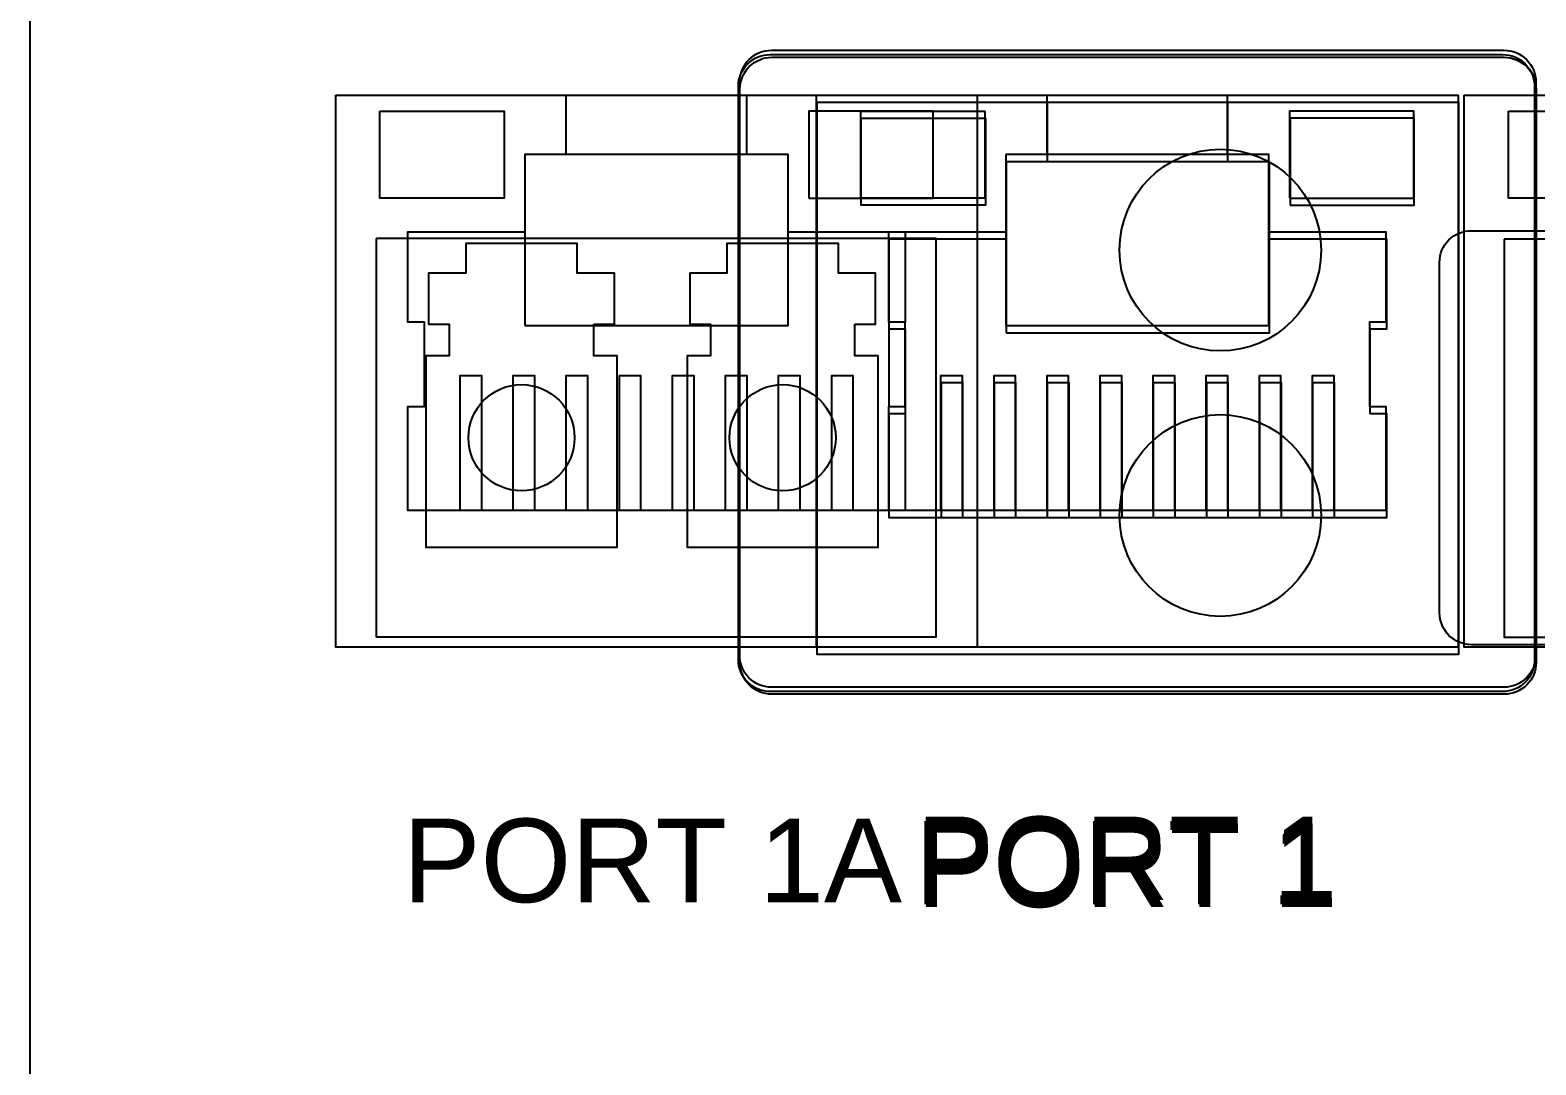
# Model space of a CAD drawing. Extents: x 1 to 47, y 1 to 35.
# Drawn here: x 39.389 to 40.807, y 14.245 to 15.219 of the extents above; entities that cross this region are included whole.
import ezdxf

# ---------------------------------------------------------------- set-up
doc = ezdxf.new("R2010")
doc.units = 0
doc.header["$MEASUREMENT"] = 0
for name, color, linetype in [('10_00______DWG_', 7, 'CONTINUOUS'), ('3_01__A-__NO_ETH__EIA-232_', 7, 'CONTINUOUS'), ('3_02__B-__NO_ETH__EIA-485_', 7, 'CONTINUOUS'), ('3_03__C-___1__10-100BASE-T', 7, 'CONTINUOUS'), ('3_04__D-___1__10-100BASE-T', 7, 'CONTINUOUS'), ('3_05__E-___1__100BASEFX_MM', 7, 'CONTINUOUS'), ('3_06__F-___2__10-100BASE-T', 7, 'CONTINUOUS'), ('3_07__G-___2__100BASE-FX_M', 7, 'CONTINUOUS'), ('3_08__0-__NO_ETH__EIA-232_', 7, 'CONTINUOUS'), ('3_09__1-__NO_ETH__EIA-485_', 7, 'CONTINUOUS'), ('3_10__2-___1__10-100BASE-T', 7, 'CONTINUOUS'), ('3_11__3-___1__10-100BASE-T', 7, 'CONTINUOUS'), ('3_12__4-___1__100BASEFX_MM', 7, 'CONTINUOUS'), ('3_13__6-___2__10-100BASE-T', 7, 'CONTINUOUS'), ('3_14__8-___2__100BASE-FX_M', 7, 'CONTINUOUS')]:
    doc.layers.add(name, color=color, linetype=linetype)
doc.styles.add('ARIAL', font='arial.ttf')

msp = doc.modelspace()

# ---------------------------------------------------------------- linework, layer by layer
at = {"layer": '10_00______DWG_'}
msp.add_lwpolyline([(39.7527, 17.0629), (44.4181, 17.0629, -0.414214), (44.4968, 16.9841), (44.4968, 16.8956, 0.414214), (44.6149, 16.7775), (44.7035, 16.7775, -0.414214), (44.7822, 16.6987), (44.7822, 10.1436, -0.414214), (44.7035, 10.0649), (44.6149, 10.0649, 0.414214), (44.4968, 9.9467), (44.4968, 9.8582, -0.414214), (44.4181, 9.7794), (39.7527, 9.7794, -0.414214), (39.674, 9.8582), (39.674, 9.9467, 0.414214), (39.5558, 10.0649), (39.4673, 10.0649, -0.414214), (39.3885, 10.1436), (39.3885, 16.6987, -0.414214), (39.4673, 16.7775), (39.5558, 16.7775, 0.414214), (39.674, 16.8956), (39.674, 16.9841, -0.414214)], format="xyb", close=True, dxfattribs=at)
at = {"layer": '3_01__A-__NO_ETH__EIA-232_'}
msp.add_lwpolyline([(40.087, 15.2005), (40.7768, 15.2005, -0.414214), (40.8069, 15.1704), (40.8069, 14.6305, -0.414214), (40.7769, 14.6005), (40.0869, 14.6005, -0.414214), (40.0569, 14.6305), (40.0569, 15.1705, -0.415331)], format="xyb", close=True, dxfattribs=at)
at = {"layer": '3_02__B-__NO_ETH__EIA-485_'}
msp.add_lwpolyline([(40.0873, 15.1938), (40.7771, 15.1938, -0.414214), (40.8072, 15.1637), (40.8072, 14.6238, -0.414214), (40.7772, 14.5938), (40.0872, 14.5938, -0.414214), (40.0572, 14.6238), (40.0572, 15.1638, -0.415331)], format="xyb", close=True, dxfattribs=at)
at = {"layer": '3_03__C-___1__10-100BASE-T'}
for points in [[(40.1294, 15.1581), (40.7336, 15.1581), (40.7336, 14.6381), (40.1294, 14.6381)], [(40.171, 15.1431), (40.288, 15.1431), (40.288, 15.0611), (40.171, 15.0611)], [(40.575, 15.0611), (40.692, 15.0611), (40.692, 15.1431), (40.575, 15.1431)], [(40.3075, 14.9411), (40.5555, 14.9411), (40.5555, 15.1021), (40.3075, 15.1021)]]:
    msp.add_lwpolyline(points, close=True, dxfattribs=at)
for points in [[(40.3465, 15.1021), (40.3465, 15.1581)], [(40.5165, 15.1021), (40.5165, 15.1581)], [(40.3075, 15.0291), (40.197, 15.0291), (40.197, 14.9446), (40.2125, 14.9446), (40.2125, 14.8646), (40.197, 14.8646), (40.197, 14.7671), (40.666, 14.7671), (40.666, 14.8646), (40.6505, 14.8646), (40.6505, 14.9446), (40.666, 14.9446), (40.666, 15.0291), (40.5555, 15.0291)], [(40.2465, 14.7671), (40.2465, 14.8941), (40.2665, 14.8941), (40.2665, 14.7671)], [(40.2965, 14.7671), (40.2965, 14.8941), (40.3165, 14.8941), (40.3165, 14.7671)], [(40.3465, 14.7671), (40.3465, 14.8941), (40.3665, 14.8941), (40.3665, 14.7671)], [(40.3965, 14.7671), (40.3965, 14.8941), (40.4165, 14.8941), (40.4165, 14.7671)], [(40.4465, 14.7671), (40.4465, 14.8941), (40.4665, 14.8941), (40.4665, 14.7671)], [(40.4965, 14.7671), (40.4965, 14.8941), (40.5165, 14.8941), (40.5165, 14.7671)], [(40.5465, 14.7671), (40.5465, 14.8941), (40.5665, 14.8941), (40.5665, 14.7671)], [(40.5965, 14.7671), (40.5965, 14.8941), (40.6165, 14.8941), (40.6165, 14.7671)]]:
    msp.add_lwpolyline(points, dxfattribs=at)
at = {"layer": '3_04__D-___1__10-100BASE-T'}
for points in [[(40.1298, 15.1514), (40.734, 15.1514), (40.734, 14.6314), (40.1298, 14.6314)], [(40.1714, 15.1364), (40.2884, 15.1364), (40.2884, 15.0544), (40.1714, 15.0544)], [(40.5754, 15.0544), (40.6924, 15.0544), (40.6924, 15.1364), (40.5754, 15.1364)], [(40.3079, 14.9344), (40.5559, 14.9344), (40.5559, 15.0954), (40.3079, 15.0954)]]:
    msp.add_lwpolyline(points, close=True, dxfattribs=at)
for points in [[(40.3469, 15.0954), (40.3469, 15.1514)], [(40.5169, 15.0954), (40.5169, 15.1514)], [(40.3079, 15.0224), (40.1974, 15.0224), (40.1974, 14.9379), (40.2129, 14.9379), (40.2129, 14.8579), (40.1974, 14.8579), (40.1974, 14.7604), (40.6664, 14.7604), (40.6664, 14.8579), (40.6509, 14.8579), (40.6509, 14.9379), (40.6664, 14.9379), (40.6664, 15.0224), (40.5559, 15.0224)], [(40.2469, 14.7604), (40.2469, 14.8874), (40.2669, 14.8874), (40.2669, 14.7604)], [(40.2969, 14.7604), (40.2969, 14.8874), (40.3169, 14.8874), (40.3169, 14.7604)], [(40.3469, 14.7604), (40.3469, 14.8874), (40.3669, 14.8874), (40.3669, 14.7604)], [(40.3969, 14.7604), (40.3969, 14.8874), (40.4169, 14.8874), (40.4169, 14.7604)], [(40.4469, 14.7604), (40.4469, 14.8874), (40.4669, 14.8874), (40.4669, 14.7604)], [(40.4969, 14.7604), (40.4969, 14.8874), (40.5169, 14.8874), (40.5169, 14.7604)], [(40.5469, 14.7604), (40.5469, 14.8874), (40.5669, 14.8874), (40.5669, 14.7604)], [(40.5969, 14.7604), (40.5969, 14.8874), (40.6169, 14.8874), (40.6169, 14.7604)]]:
    msp.add_lwpolyline(points, dxfattribs=at)
at = {"layer": '3_05__E-___1__100BASEFX_MM'}
for points in [[(39.7144, 15.023), (39.7144, 14.648), (40.2419, 14.648), (40.2419, 15.023)], [(39.9195, 14.9425), (39.9389, 14.9425), (39.9389, 14.9905), (39.9039, 14.9905), (39.9039, 15.0185), (39.7989, 15.0185), (39.7989, 14.9905), (39.7639, 14.9905), (39.7639, 14.9425), (39.7834, 14.9425), (39.7834, 14.9125), (39.7614, 14.9125), (39.7614, 14.7325), (39.9415, 14.7325), (39.9415, 14.9125), (39.9195, 14.9125)], [(40.1654, 14.9425), (40.185, 14.9425), (40.185, 14.9905), (40.15, 14.9905), (40.15, 15.0185), (40.0449, 15.0185), (40.0449, 14.9905), (40.01, 14.9905), (40.01, 14.9425), (40.0295, 14.9425), (40.0295, 14.9125), (40.0074, 14.9125), (40.0074, 14.7325), (40.1874, 14.7325), (40.1874, 14.9125), (40.1654, 14.9125)]]:
    msp.add_lwpolyline(points, close=True, dxfattribs=at)
msp.add_lwpolyline([(40.7463, 15.0305), (41.3361, 15.0305, -0.413097), (41.3662, 15.0005), (41.3662, 14.6705, -0.415331), (41.3361, 14.6405), (40.7463, 14.6405, -0.413097), (40.7162, 14.6705), (40.7162, 15.0005, -0.415331)], format="xyb", close=True, dxfattribs=at)
for centre, radius in [((40.5097, 15.0122), 0.095), ((39.8514, 14.8355), 0.05), ((40.0974, 14.8355), 0.05), ((40.5097, 14.7622), 0.095)]:
    msp.add_circle(centre, radius, dxfattribs=at)
at = {"layer": '3_06__F-___2__10-100BASE-T'}
for points in [[(39.6765, 15.1581), (40.2807, 15.1581), (40.2807, 14.6381), (39.6765, 14.6381)], [(40.7395, 15.1581), (41.3437, 15.1581), (41.3437, 14.6381), (40.7395, 14.6381)], [(39.7181, 15.1431), (39.8351, 15.1431), (39.8351, 15.0611), (39.7181, 15.0611)], [(40.1221, 15.0611), (40.2391, 15.0611), (40.2391, 15.1431), (40.1221, 15.1431)], [(40.7811, 15.1431), (40.8981, 15.1431), (40.8981, 15.0611), (40.7811, 15.0611)], [(39.8546, 14.9411), (40.1026, 14.9411), (40.1026, 15.1021), (39.8546, 15.1021)]]:
    msp.add_lwpolyline(points, close=True, dxfattribs=at)
for points in [[(39.8936, 15.1021), (39.8936, 15.1581)], [(40.0636, 15.1021), (40.0636, 15.1581)], [(39.8546, 15.0291), (39.7441, 15.0291), (39.7441, 14.9446), (39.7596, 14.9446), (39.7596, 14.8646), (39.7441, 14.8646), (39.7441, 14.7671), (40.2131, 14.7671), (40.2131, 14.8646), (40.1976, 14.8646), (40.1976, 14.9446), (40.2131, 14.9446), (40.2131, 15.0291), (40.1026, 15.0291)], [(39.7936, 14.7671), (39.7936, 14.8941), (39.8136, 14.8941), (39.8136, 14.7671)], [(39.8436, 14.7671), (39.8436, 14.8941), (39.8636, 14.8941), (39.8636, 14.7671)], [(39.8936, 14.7671), (39.8936, 14.8941), (39.9136, 14.8941), (39.9136, 14.7671)], [(39.9436, 14.7671), (39.9436, 14.8941), (39.9636, 14.8941), (39.9636, 14.7671)], [(39.9936, 14.7671), (39.9936, 14.8941), (40.0136, 14.8941), (40.0136, 14.7671)], [(40.0436, 14.7671), (40.0436, 14.8941), (40.0636, 14.8941), (40.0636, 14.7671)], [(40.0936, 14.7671), (40.0936, 14.8941), (40.1136, 14.8941), (40.1136, 14.7671)], [(40.1436, 14.7671), (40.1436, 14.8941), (40.1636, 14.8941), (40.1636, 14.7671)]]:
    msp.add_lwpolyline(points, dxfattribs=at)
for centre in [(40.5097, 15.0122), (40.5097, 14.7622)]:
    msp.add_circle(centre, 0.095, dxfattribs=at)
at = {"layer": '3_07__G-___2__100BASE-FX_M'}
for points in [[(39.7144, 15.023), (39.7144, 14.648), (40.2419, 14.648), (40.2419, 15.023)], [(40.777, 15.0226), (40.777, 14.6476), (41.3045, 14.6476), (41.3045, 15.0226)], [(39.9195, 14.9425), (39.9389, 14.9425), (39.9389, 14.9905), (39.9039, 14.9905), (39.9039, 15.0185), (39.7989, 15.0185), (39.7989, 14.9905), (39.7639, 14.9905), (39.7639, 14.9425), (39.7834, 14.9425), (39.7834, 14.9125), (39.7614, 14.9125), (39.7614, 14.7325), (39.9415, 14.7325), (39.9415, 14.9125), (39.9195, 14.9125)], [(40.1654, 14.9425), (40.185, 14.9425), (40.185, 14.9905), (40.15, 14.9905), (40.15, 15.0185), (40.0449, 15.0185), (40.0449, 14.9905), (40.01, 14.9905), (40.01, 14.9425), (40.0295, 14.9425), (40.0295, 14.9125), (40.0074, 14.9125), (40.0074, 14.7325), (40.1874, 14.7325), (40.1874, 14.9125), (40.1654, 14.9125)]]:
    msp.add_lwpolyline(points, close=True, dxfattribs=at)
for centre, radius in [((40.5097, 15.0122), 0.095), ((39.8514, 14.8355), 0.05), ((40.0974, 14.8355), 0.05), ((40.5097, 14.7622), 0.095)]:
    msp.add_circle(centre, radius, dxfattribs=at)
at = {"layer": '3_08__0-__NO_ETH__EIA-232_'}
msp.add_lwpolyline([(40.087, 15.2005), (40.7768, 15.2005, -0.414214), (40.8069, 15.1704), (40.8069, 14.6305, -0.414214), (40.7769, 14.6005), (40.0869, 14.6005, -0.414214), (40.0569, 14.6305), (40.0569, 15.1705, -0.415331)], format="xyb", close=True, dxfattribs=at)
at = {"layer": '3_09__1-__NO_ETH__EIA-485_'}
msp.add_lwpolyline([(40.0858, 15.1964), (40.7756, 15.1964, -0.414214), (40.8057, 15.1663), (40.8057, 14.6264, -0.414214), (40.7757, 14.5964), (40.0857, 14.5964, -0.414214), (40.0557, 14.6264), (40.0557, 15.1664, -0.415331)], format="xyb", close=True, dxfattribs=at)
at = {"layer": '3_10__2-___1__10-100BASE-T'}
for points in [[(40.1294, 15.1581), (40.7336, 15.1581), (40.7336, 14.6381), (40.1294, 14.6381)], [(40.171, 15.1431), (40.288, 15.1431), (40.288, 15.0611), (40.171, 15.0611)], [(40.575, 15.0611), (40.692, 15.0611), (40.692, 15.1431), (40.575, 15.1431)], [(40.3075, 14.9411), (40.5555, 14.9411), (40.5555, 15.1021), (40.3075, 15.1021)]]:
    msp.add_lwpolyline(points, close=True, dxfattribs=at)
for points in [[(40.3465, 15.1021), (40.3465, 15.1581)], [(40.5165, 15.1021), (40.5165, 15.1581)], [(40.3075, 15.0291), (40.197, 15.0291), (40.197, 14.9446), (40.2125, 14.9446), (40.2125, 14.8646), (40.197, 14.8646), (40.197, 14.7671), (40.666, 14.7671), (40.666, 14.8646), (40.6505, 14.8646), (40.6505, 14.9446), (40.666, 14.9446), (40.666, 15.0291), (40.5555, 15.0291)], [(40.2465, 14.7671), (40.2465, 14.8941), (40.2665, 14.8941), (40.2665, 14.7671)], [(40.2965, 14.7671), (40.2965, 14.8941), (40.3165, 14.8941), (40.3165, 14.7671)], [(40.3465, 14.7671), (40.3465, 14.8941), (40.3665, 14.8941), (40.3665, 14.7671)], [(40.3965, 14.7671), (40.3965, 14.8941), (40.4165, 14.8941), (40.4165, 14.7671)], [(40.4465, 14.7671), (40.4465, 14.8941), (40.4665, 14.8941), (40.4665, 14.7671)], [(40.4965, 14.7671), (40.4965, 14.8941), (40.5165, 14.8941), (40.5165, 14.7671)], [(40.5465, 14.7671), (40.5465, 14.8941), (40.5665, 14.8941), (40.5665, 14.7671)], [(40.5965, 14.7671), (40.5965, 14.8941), (40.6165, 14.8941), (40.6165, 14.7671)]]:
    msp.add_lwpolyline(points, dxfattribs=at)
at = {"layer": '3_11__3-___1__10-100BASE-T'}
for points in [[(40.1298, 15.1514), (40.734, 15.1514), (40.734, 14.6314), (40.1298, 14.6314)], [(40.1714, 15.1364), (40.2884, 15.1364), (40.2884, 15.0544), (40.1714, 15.0544)], [(40.5754, 15.0544), (40.6924, 15.0544), (40.6924, 15.1364), (40.5754, 15.1364)], [(40.3079, 14.9344), (40.5559, 14.9344), (40.5559, 15.0954), (40.3079, 15.0954)]]:
    msp.add_lwpolyline(points, close=True, dxfattribs=at)
for points in [[(40.3469, 15.0954), (40.3469, 15.1514)], [(40.5169, 15.0954), (40.5169, 15.1514)], [(40.3079, 15.0224), (40.1974, 15.0224), (40.1974, 14.9379), (40.2129, 14.9379), (40.2129, 14.8579), (40.1974, 14.8579), (40.1974, 14.7604), (40.6664, 14.7604), (40.6664, 14.8579), (40.6509, 14.8579), (40.6509, 14.9379), (40.6664, 14.9379), (40.6664, 15.0224), (40.5559, 15.0224)], [(40.2469, 14.7604), (40.2469, 14.8874), (40.2669, 14.8874), (40.2669, 14.7604)], [(40.2969, 14.7604), (40.2969, 14.8874), (40.3169, 14.8874), (40.3169, 14.7604)], [(40.3469, 14.7604), (40.3469, 14.8874), (40.3669, 14.8874), (40.3669, 14.7604)], [(40.3969, 14.7604), (40.3969, 14.8874), (40.4169, 14.8874), (40.4169, 14.7604)], [(40.4469, 14.7604), (40.4469, 14.8874), (40.4669, 14.8874), (40.4669, 14.7604)], [(40.4969, 14.7604), (40.4969, 14.8874), (40.5169, 14.8874), (40.5169, 14.7604)], [(40.5469, 14.7604), (40.5469, 14.8874), (40.5669, 14.8874), (40.5669, 14.7604)], [(40.5969, 14.7604), (40.5969, 14.8874), (40.6169, 14.8874), (40.6169, 14.7604)]]:
    msp.add_lwpolyline(points, dxfattribs=at)
at = {"layer": '3_12__4-___1__100BASEFX_MM'}
for points in [[(39.7144, 15.023), (39.7144, 14.648), (40.2419, 14.648), (40.2419, 15.023)], [(39.9195, 14.9425), (39.9389, 14.9425), (39.9389, 14.9905), (39.9039, 14.9905), (39.9039, 15.0185), (39.7989, 15.0185), (39.7989, 14.9905), (39.7639, 14.9905), (39.7639, 14.9425), (39.7834, 14.9425), (39.7834, 14.9125), (39.7614, 14.9125), (39.7614, 14.7325), (39.9415, 14.7325), (39.9415, 14.9125), (39.9195, 14.9125)], [(40.1654, 14.9425), (40.185, 14.9425), (40.185, 14.9905), (40.15, 14.9905), (40.15, 15.0185), (40.0449, 15.0185), (40.0449, 14.9905), (40.01, 14.9905), (40.01, 14.9425), (40.0295, 14.9425), (40.0295, 14.9125), (40.0074, 14.9125), (40.0074, 14.7325), (40.1874, 14.7325), (40.1874, 14.9125), (40.1654, 14.9125)]]:
    msp.add_lwpolyline(points, close=True, dxfattribs=at)
msp.add_lwpolyline([(40.7463, 15.0305), (41.3361, 15.0305, -0.413097), (41.3662, 15.0005), (41.3662, 14.6705, -0.415331), (41.3361, 14.6405), (40.7463, 14.6405, -0.413097), (40.7162, 14.6705), (40.7162, 15.0005, -0.415331)], format="xyb", close=True, dxfattribs=at)
for centre, radius in [((40.5097, 15.0122), 0.095), ((39.8514, 14.8355), 0.05), ((40.0974, 14.8355), 0.05), ((40.5097, 14.7622), 0.095)]:
    msp.add_circle(centre, radius, dxfattribs=at)
at = {"layer": '3_13__6-___2__10-100BASE-T'}
for points in [[(39.6765, 15.1581), (40.2807, 15.1581), (40.2807, 14.6381), (39.6765, 14.6381)], [(40.7395, 15.1581), (41.3437, 15.1581), (41.3437, 14.6381), (40.7395, 14.6381)], [(39.7181, 15.1431), (39.8351, 15.1431), (39.8351, 15.0611), (39.7181, 15.0611)], [(40.1221, 15.0611), (40.2391, 15.0611), (40.2391, 15.1431), (40.1221, 15.1431)], [(40.7811, 15.1431), (40.8981, 15.1431), (40.8981, 15.0611), (40.7811, 15.0611)], [(39.8546, 14.9411), (40.1026, 14.9411), (40.1026, 15.1021), (39.8546, 15.1021)]]:
    msp.add_lwpolyline(points, close=True, dxfattribs=at)
for points in [[(39.8936, 15.1021), (39.8936, 15.1581)], [(40.0636, 15.1021), (40.0636, 15.1581)], [(39.8546, 15.0291), (39.7441, 15.0291), (39.7441, 14.9446), (39.7596, 14.9446), (39.7596, 14.8646), (39.7441, 14.8646), (39.7441, 14.7671), (40.2131, 14.7671), (40.2131, 14.8646), (40.1976, 14.8646), (40.1976, 14.9446), (40.2131, 14.9446), (40.2131, 15.0291), (40.1026, 15.0291)], [(39.7936, 14.7671), (39.7936, 14.8941), (39.8136, 14.8941), (39.8136, 14.7671)], [(39.8436, 14.7671), (39.8436, 14.8941), (39.8636, 14.8941), (39.8636, 14.7671)], [(39.8936, 14.7671), (39.8936, 14.8941), (39.9136, 14.8941), (39.9136, 14.7671)], [(39.9436, 14.7671), (39.9436, 14.8941), (39.9636, 14.8941), (39.9636, 14.7671)], [(39.9936, 14.7671), (39.9936, 14.8941), (40.0136, 14.8941), (40.0136, 14.7671)], [(40.0436, 14.7671), (40.0436, 14.8941), (40.0636, 14.8941), (40.0636, 14.7671)], [(40.0936, 14.7671), (40.0936, 14.8941), (40.1136, 14.8941), (40.1136, 14.7671)], [(40.1436, 14.7671), (40.1436, 14.8941), (40.1636, 14.8941), (40.1636, 14.7671)]]:
    msp.add_lwpolyline(points, dxfattribs=at)
for centre in [(40.5097, 15.0122), (40.5097, 14.7622)]:
    msp.add_circle(centre, 0.095, dxfattribs=at)
at = {"layer": '3_14__8-___2__100BASE-FX_M'}
for points in [[(39.7144, 15.023), (39.7144, 14.648), (40.2419, 14.648), (40.2419, 15.023)], [(40.777, 15.0226), (40.777, 14.6476), (41.3045, 14.6476), (41.3045, 15.0226)], [(39.9195, 14.9425), (39.9389, 14.9425), (39.9389, 14.9905), (39.9039, 14.9905), (39.9039, 15.0185), (39.7989, 15.0185), (39.7989, 14.9905), (39.7639, 14.9905), (39.7639, 14.9425), (39.7834, 14.9425), (39.7834, 14.9125), (39.7614, 14.9125), (39.7614, 14.7325), (39.9415, 14.7325), (39.9415, 14.9125), (39.9195, 14.9125)], [(40.1654, 14.9425), (40.185, 14.9425), (40.185, 14.9905), (40.15, 14.9905), (40.15, 15.0185), (40.0449, 15.0185), (40.0449, 14.9905), (40.01, 14.9905), (40.01, 14.9425), (40.0295, 14.9425), (40.0295, 14.9125), (40.0074, 14.9125), (40.0074, 14.7325), (40.1874, 14.7325), (40.1874, 14.9125), (40.1654, 14.9125)]]:
    msp.add_lwpolyline(points, close=True, dxfattribs=at)
for centre, radius in [((40.5097, 15.0122), 0.095), ((39.8514, 14.8355), 0.05), ((40.0974, 14.8355), 0.05), ((40.5097, 14.7622), 0.095)]:
    msp.add_circle(centre, radius, dxfattribs=at)

# ---------------------------------------------------------------- texts
at = {"layer": '3_01__A-__NO_ETH__EIA-232_', "style": 'ARIAL'}
msp.add_text('PORT 1', height=0.07867, dxfattribs=at).set_placement((40.2232, 14.3999))
at = {"layer": '3_02__B-__NO_ETH__EIA-485_', "style": 'ARIAL'}
msp.add_text('PORT 1', height=0.07867, dxfattribs=at).set_placement((40.2235, 14.3933))
at = {"layer": '3_03__C-___1__10-100BASE-T', "style": 'ARIAL'}
msp.add_text('PORT 1', height=0.07867, dxfattribs=at).set_placement((40.2232, 14.3999))
at = {"layer": '3_04__D-___1__10-100BASE-T', "style": 'ARIAL'}
msp.add_text('PORT 1', height=0.07867, dxfattribs=at).set_placement((40.2235, 14.3933))
at = {"layer": '3_05__E-___1__100BASEFX_MM', "style": 'ARIAL'}
msp.add_text('PORT 1A', height=0.07867, dxfattribs=at).set_placement((39.7395, 14.398))
at = {"layer": '3_06__F-___2__10-100BASE-T', "style": 'ARIAL'}
msp.add_text('PORT 1A', height=0.07867, dxfattribs=at).set_placement((39.7396, 14.3979))
at = {"layer": '3_07__G-___2__100BASE-FX_M', "style": 'ARIAL'}
msp.add_text('PORT 1A', height=0.07867, dxfattribs=at).set_placement((39.7396, 14.3979))
at = {"layer": '3_08__0-__NO_ETH__EIA-232_', "style": 'ARIAL'}
msp.add_text('PORT 1', height=0.07867, dxfattribs=at).set_placement((40.2232, 14.3999))
at = {"layer": '3_09__1-__NO_ETH__EIA-485_', "style": 'ARIAL'}
msp.add_text('PORT 1', height=0.07867, dxfattribs=at).set_placement((40.222, 14.3959))
at = {"layer": '3_10__2-___1__10-100BASE-T', "style": 'ARIAL'}
msp.add_text('PORT 1', height=0.07867, dxfattribs=at).set_placement((40.2232, 14.3999))
at = {"layer": '3_11__3-___1__10-100BASE-T', "style": 'ARIAL'}
msp.add_text('PORT 1', height=0.07867, dxfattribs=at).set_placement((40.2235, 14.3933))
at = {"layer": '3_12__4-___1__100BASEFX_MM', "style": 'ARIAL'}
msp.add_text('PORT 1A', height=0.07867, dxfattribs=at).set_placement((39.7395, 14.398))
at = {"layer": '3_13__6-___2__10-100BASE-T', "style": 'ARIAL'}
msp.add_text('PORT 1A', height=0.07867, dxfattribs=at).set_placement((39.7396, 14.3979))
at = {"layer": '3_14__8-___2__100BASE-FX_M', "style": 'ARIAL'}
msp.add_text('PORT 1A', height=0.07867, dxfattribs=at).set_placement((39.7396, 14.3979))

doc.saveas('drawing.dxf')
